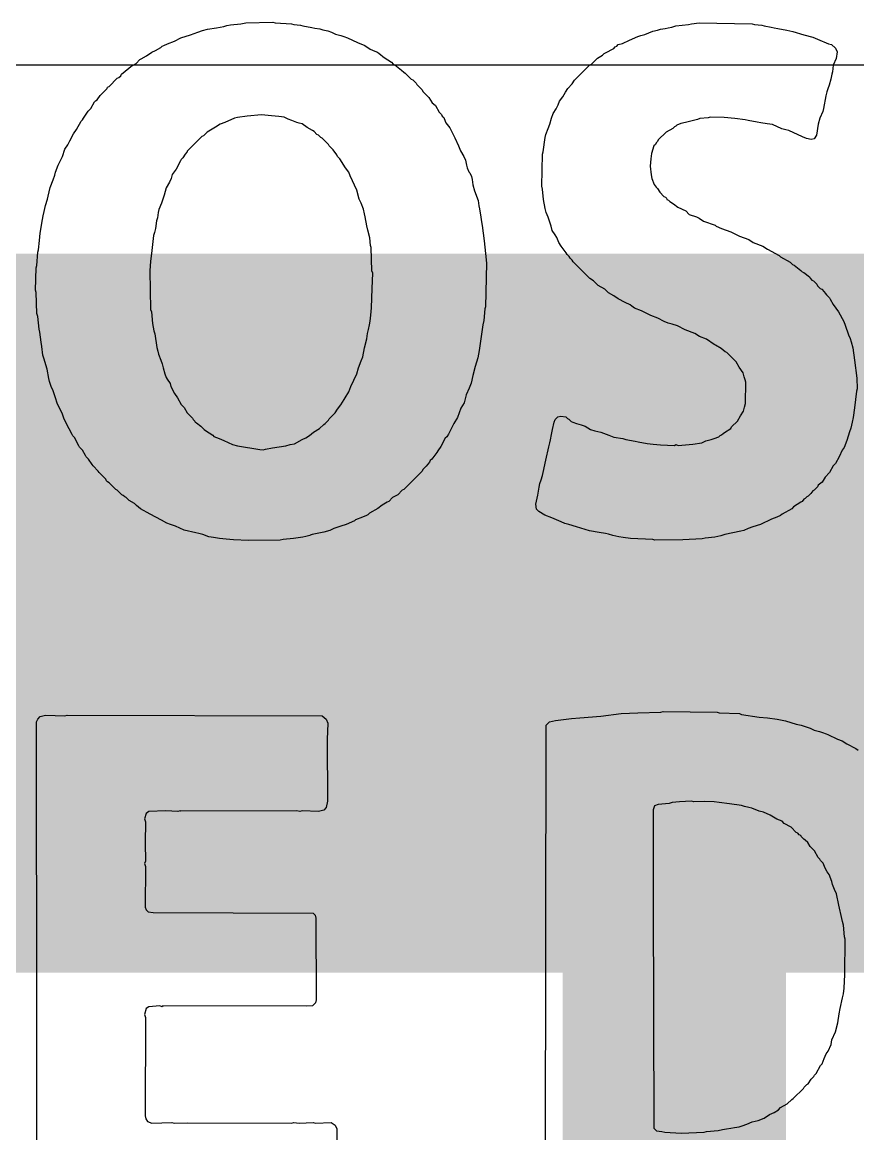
# Model space of a CAD drawing. Header units: millimetres. Extents: x 0 to 172, y 0 to 138.
# Drawn here: x 75.023 to 76.922, y 66.075 to 68.601 of the extents above; entities that cross this region are included whole.
import ezdxf

# ---------------------------------------------------------------- set-up
doc = ezdxf.new("R2010")
doc.units = ezdxf.units.MM
for name, color, linetype in [('BottomLayer', 5, 'Continuous'), ('BottomPaste', 16, 'Continuous'), ('BottomSolder', 6, 'Continuous'), ('TopOverlay', 2, 'Continuous')]:
    doc.layers.add(name, color=color, linetype=linetype)

# ---------------------------------------------------------------- blocks, each defined once
blk = doc.blocks.new('XAL6030_102MEC_B_239')
at = {"layer": 'BottomLayer'}
blk.add_hatch(color=5, dxfattribs=at).paths.add_polyline_path([(1.305, 2.75), (2.735, 2.75), (2.735, -2.75), (1.305, -2.75)])
at = {"layer": 'BottomPaste'}
blk.add_hatch(color=16, dxfattribs=at).paths.add_polyline_path([(1.305, 2.75), (2.735, 2.75), (2.735, -2.75), (1.305, -2.75)])
at = {"layer": 'BottomSolder'}
blk.add_hatch(color=6, dxfattribs=at).paths.add_polyline_path([(1.2034, 2.8516), (2.8366, 2.8516), (2.8366, -2.8516), (1.2034, -2.8516)])

msp = doc.modelspace()

# ---------------------------------------------------------------- linework, layer by layer
at = {"layer": 'BottomLayer'}
msp.add_line((71.9074, 68.5038), (80.518, 68.5038), dxfattribs=at)
at = {"layer": 'BottomLayer', "const_width": 0.508}
for points in [[(75.7936, 67.2578), (76.0438, 67.2578)], [(76.0438, 67.2578), (76.5048, 66.7968)], [(76.5048, 63.9318), (76.5048, 66.7968)]]:
    msp.add_lwpolyline(points, dxfattribs=at)
at = {"layer": 'BottomLayer', "const_width": 0.254}
for points in [[(75.6666, 67.2578, 1), (75.9206, 67.2578, 1)], [(75.9168, 67.2578, 1), (76.1708, 67.2578, 1)], [(75.9168, 67.2578, 1), (76.1708, 67.2578, 1)], [(76.3778, 66.7968, 1), (76.6318, 66.7968, 1)], [(76.3778, 66.7968, 1), (76.6318, 66.7968, 1)]]:
    msp.add_lwpolyline(points, format="xyb", close=True, dxfattribs=at)
at = {"layer": 'TopOverlay'}
for p, q in [((75.5317, 68.5989), (75.5928, 68.6006)), ((75.5928, 68.6006), (75.5979, 68.5989)), ((75.406, 68.5718), (75.4221, 68.5777)), ((75.4221, 68.5777), (75.4332, 68.5819)), ((75.4332, 68.5819), (75.4442, 68.5845)), ((75.4442, 68.5845), (75.4646, 68.5879)), ((75.4646, 68.5879), (75.4816, 68.5913)), ((75.4816, 68.5913), (75.4884, 68.593)), ((75.4884, 68.593), (75.4969, 68.5947)), ((75.4969, 68.5947), (75.5198, 68.5972)), ((75.5198, 68.5972), (75.5317, 68.5989)), ((75.5979, 68.5989), (75.6353, 68.5972)), ((75.6353, 68.5972), (75.6404, 68.5955)), ((75.6404, 68.5955), (75.6557, 68.5938)), ((75.6557, 68.5938), (75.6608, 68.5921)), ((75.6608, 68.5921), (75.6812, 68.5887)), ((75.6812, 68.5887), (75.688, 68.587)), ((75.688, 68.587), (75.6999, 68.5853)), ((75.6999, 68.5853), (75.7066, 68.5836)), ((75.7066, 68.5836), (75.7177, 68.5811)), ((75.7177, 68.5811), (75.7262, 68.5777)), ((75.7262, 68.5777), (75.7355, 68.5734)), ((76.4379, 68.5726), (76.4557, 68.5802)), ((76.4557, 68.5802), (76.4667, 68.5828)), ((76.4667, 68.5828), (76.4735, 68.5845)), ((76.4735, 68.5845), (76.4837, 68.5862)), ((76.4837, 68.5862), (76.4905, 68.5879)), ((76.4905, 68.5879), (76.499, 68.5896)), ((76.499, 68.5896), (76.5084, 68.5921)), ((76.5084, 68.5921), (76.5372, 68.5955)), ((76.5372, 68.5955), (76.544, 68.5972)), ((76.544, 68.5972), (76.561, 68.5989)), ((76.561, 68.5989), (76.6816, 68.5972)), ((76.6816, 68.5972), (76.6867, 68.5955)), ((76.6867, 68.5955), (76.7037, 68.5938)), ((76.7037, 68.5938), (76.7088, 68.5921)), ((76.7088, 68.5921), (76.7249, 68.5896)), ((76.7249, 68.5896), (76.7317, 68.5879)), ((76.7317, 68.5879), (76.7402, 68.5862)), ((76.7402, 68.5862), (76.7606, 68.5828)), ((76.7606, 68.5828), (76.7742, 68.5794)), ((76.7742, 68.5794), (76.7988, 68.5718)), ((75.3449, 68.548), (75.3533, 68.5514)), ((75.3533, 68.5514), (75.3695, 68.5573)), ((75.3695, 68.5573), (75.3839, 68.565)), ((75.3839, 68.565), (75.406, 68.5718)), ((75.7355, 68.5734), (75.7474, 68.5701)), ((75.7474, 68.5701), (75.7542, 68.5684)), ((75.7542, 68.5684), (75.7627, 68.565)), ((75.7627, 68.565), (75.7848, 68.5548)), ((75.7848, 68.5548), (75.8018, 68.548)), ((76.3742, 68.5463), (76.3776, 68.5497)), ((76.3776, 68.5497), (76.3869, 68.5522)), ((76.3869, 68.5522), (76.4031, 68.5599)), ((76.4031, 68.5599), (76.4217, 68.5684)), ((76.4217, 68.5684), (76.4285, 68.5701)), ((76.4285, 68.5701), (76.4379, 68.5726)), ((76.7988, 68.5718), (76.8192, 68.5667)), ((76.8192, 68.5667), (76.8302, 68.5624)), ((76.8302, 68.5624), (76.8549, 68.5514)), ((76.8549, 68.5514), (76.8617, 68.5497)), ((76.8617, 68.5497), (76.871, 68.542)), ((75.2939, 68.5174), (75.3058, 68.5242)), ((75.3058, 68.5242), (75.3177, 68.5327)), ((75.3177, 68.5327), (75.3262, 68.5361)), ((75.3262, 68.5361), (75.3381, 68.5429)), ((75.3381, 68.5429), (75.3415, 68.5463)), ((75.3415, 68.5463), (75.3449, 68.548)), ((75.8018, 68.548), (75.8137, 68.5395)), ((75.8137, 68.5395), (75.8247, 68.5352)), ((75.8247, 68.5352), (75.8306, 68.5327)), ((75.8306, 68.5327), (75.834, 68.5293)), ((75.834, 68.5293), (75.8374, 68.5276)), ((75.8374, 68.5276), (75.8425, 68.5225)), ((76.33, 68.5191), (76.3419, 68.5259)), ((76.3419, 68.5259), (76.3453, 68.5293)), ((76.3453, 68.5293), (76.3487, 68.531)), ((76.3487, 68.531), (76.3674, 68.5412)), ((76.3674, 68.5412), (76.3708, 68.5446)), ((76.3708, 68.5446), (76.3742, 68.5463)), ((76.871, 68.542), (76.8744, 68.5335)), ((76.8744, 68.5335), (76.8727, 68.5182)), ((75.2659, 68.4962), (75.2701, 68.5004)), ((75.2701, 68.5004), (75.282, 68.5072)), ((75.282, 68.5072), (75.2905, 68.5157)), ((75.2905, 68.5157), (75.2939, 68.5174)), ((75.8425, 68.5225), (75.8459, 68.5208)), ((75.8459, 68.5208), (75.8621, 68.5098)), ((75.8621, 68.5098), (75.8663, 68.5055)), ((75.8663, 68.5055), (75.8697, 68.5038)), ((75.8697, 68.5038), (75.885, 68.4919)), ((76.2782, 68.469), (76.313, 68.5038)), ((76.313, 68.5038), (76.3164, 68.5055)), ((76.3164, 68.5055), (76.33, 68.5191)), ((76.8659, 68.503), (76.8642, 68.4877)), ((76.8727, 68.5182), (76.8659, 68.503)), ((75.2209, 68.4545), (75.2395, 68.4732)), ((75.2395, 68.4732), (75.2429, 68.4749)), ((75.2429, 68.4749), (75.2472, 68.4792)), ((75.2472, 68.4792), (75.2489, 68.4826)), ((75.2489, 68.4826), (75.2659, 68.4962)), ((75.885, 68.4919), (75.8901, 68.4868)), ((75.8901, 68.4868), (75.8935, 68.4851)), ((75.8935, 68.4851), (75.9071, 68.4715)), ((76.8625, 68.4826), (76.86, 68.4715)), ((76.8642, 68.4877), (76.8625, 68.4826)), ((75.2005, 68.4342), (75.2166, 68.4503)), ((75.2166, 68.4503), (75.2175, 68.4529)), ((75.2175, 68.4529), (75.2209, 68.4545)), ((75.9071, 68.4715), (75.9105, 68.4698)), ((75.9105, 68.4698), (75.9181, 68.4622)), ((75.9181, 68.4622), (75.9198, 68.4588)), ((75.9198, 68.4588), (75.9317, 68.4469)), ((76.2578, 68.4418), (76.2629, 68.4503)), ((76.2629, 68.4503), (76.2731, 68.4605)), ((76.2731, 68.4605), (76.2782, 68.469)), ((76.8532, 68.4495), (76.8515, 68.4427)), ((76.8566, 68.4579), (76.8532, 68.4495)), ((76.86, 68.4715), (76.8566, 68.4579)), ((75.1903, 68.4223), (75.1937, 68.424)), ((75.1937, 68.424), (75.2005, 68.4342)), ((75.9317, 68.4469), (75.9334, 68.4435)), ((75.9334, 68.4435), (75.947, 68.4299)), ((75.947, 68.4299), (75.9546, 68.4172)), ((76.2442, 68.4214), (76.2519, 68.4308)), ((76.2519, 68.4308), (76.2578, 68.4418)), ((76.8489, 68.4333), (76.8438, 68.4044)), ((76.8515, 68.4427), (76.8489, 68.4333)), ((75.1623, 68.3824), (75.1733, 68.3985)), ((75.1733, 68.3985), (75.1792, 68.4044)), ((75.1792, 68.4044), (75.1877, 68.4197)), ((75.1877, 68.4197), (75.1903, 68.4223)), ((75.9546, 68.4172), (75.958, 68.4155)), ((75.958, 68.4155), (75.9623, 68.4112)), ((75.9623, 68.4112), (75.9708, 68.3959)), ((76.2298, 68.3934), (76.2366, 68.4036)), ((76.2366, 68.4036), (76.2408, 68.4129)), ((76.2408, 68.4129), (76.2442, 68.4214)), ((76.8421, 68.3976), (76.8353, 68.3824)), ((76.8438, 68.4044), (76.8421, 68.3976)), ((75.147, 68.3569), (75.1572, 68.3756)), ((75.1572, 68.3756), (75.1606, 68.379)), ((75.1606, 68.379), (75.1623, 68.3824)), ((75.4841, 68.373), (75.4731, 68.3688)), ((75.5054, 68.3824), (75.4841, 68.373)), ((75.5122, 68.3841), (75.5054, 68.3824)), ((75.5342, 68.3875), (75.5122, 68.3841)), ((75.5674, 68.39), (75.5342, 68.3875)), ((75.5894, 68.3883), (75.5674, 68.39)), ((75.6064, 68.3866), (75.5894, 68.3883)), ((75.6183, 68.3849), (75.6064, 68.3866)), ((75.6277, 68.3807), (75.6183, 68.3849)), ((75.6362, 68.3773), (75.6277, 68.3807)), ((75.6472, 68.373), (75.6362, 68.3773)), ((75.6523, 68.3713), (75.6472, 68.373)), ((75.9708, 68.3959), (75.9759, 68.3909)), ((75.9759, 68.3909), (75.9776, 68.3875)), ((75.9776, 68.3875), (75.981, 68.3841)), ((75.981, 68.3841), (75.9844, 68.3756)), ((75.9844, 68.3756), (75.9861, 68.3722)), ((75.9861, 68.3722), (75.9945, 68.3603)), ((76.2222, 68.3688), (76.2256, 68.3824)), ((76.2256, 68.3824), (76.2298, 68.3934)), ((76.5304, 68.373), (76.5194, 68.3705)), ((76.5576, 68.3798), (76.5304, 68.373)), ((76.5627, 68.3815), (76.5576, 68.3798)), ((76.5814, 68.3832), (76.5627, 68.3815)), ((76.5865, 68.3849), (76.5814, 68.3832)), ((76.6179, 68.3841), (76.5865, 68.3849)), ((76.6425, 68.3815), (76.6179, 68.3841)), ((76.6655, 68.379), (76.6425, 68.3815)), ((76.6723, 68.3773), (76.6655, 68.379)), ((76.6927, 68.3739), (76.6723, 68.3773)), ((76.7011, 68.3722), (76.6927, 68.3739)), ((76.7156, 68.3696), (76.7011, 68.3722)), ((76.8353, 68.3824), (76.8319, 68.3688)), ((75.1402, 68.3467), (75.147, 68.3569)), ((75.4434, 68.3509), (75.4349, 68.3424)), ((75.4629, 68.362), (75.4434, 68.3509)), ((75.4731, 68.3688), (75.4629, 68.362)), ((75.6591, 68.3696), (75.6523, 68.3713)), ((75.671, 68.3611), (75.6591, 68.3696)), ((75.6829, 68.3543), (75.671, 68.3611)), ((75.6863, 68.3526), (75.6829, 68.3543)), ((75.6931, 68.3458), (75.6863, 68.3526)), ((75.9945, 68.3603), (76.0064, 68.3382)), ((76.2128, 68.3458), (76.2179, 68.3594)), ((76.2179, 68.3594), (76.2222, 68.3688)), ((76.4863, 68.3509), (76.4684, 68.3331)), ((76.5016, 68.3594), (76.4863, 68.3509)), ((76.505, 68.3628), (76.5016, 68.3594)), ((76.5084, 68.3645), (76.505, 68.3628)), ((76.5109, 68.3671), (76.5084, 68.3645)), ((76.5194, 68.3705), (76.5109, 68.3671)), ((76.7275, 68.3679), (76.7156, 68.3696)), ((76.7487, 68.3586), (76.7275, 68.3679)), ((76.758, 68.356), (76.7487, 68.3586)), ((76.7648, 68.3543), (76.758, 68.356)), ((76.7963, 68.3399), (76.7648, 68.3543)), ((76.8319, 68.3688), (76.8277, 68.3441)), ((75.1206, 68.3119), (75.1274, 68.3221)), ((75.1274, 68.3221), (75.1317, 68.3314)), ((75.1317, 68.3314), (75.1402, 68.3467)), ((75.4315, 68.3407), (75.3984, 68.3076)), ((75.4349, 68.3424), (75.4315, 68.3407)), ((75.6965, 68.3441), (75.6931, 68.3458)), ((75.7015, 68.339), (75.6965, 68.3441)), ((75.7049, 68.3373), (75.7015, 68.339)), ((75.7194, 68.3229), (75.7049, 68.3373)), ((75.7211, 68.3195), (75.7194, 68.3229)), ((76.0064, 68.3382), (76.0149, 68.3195)), ((76.2069, 68.3059), (76.2111, 68.339)), ((76.2111, 68.339), (76.2128, 68.3458)), ((76.4617, 68.3229), (76.4583, 68.3195)), ((76.4634, 68.3263), (76.4617, 68.3229)), ((76.4667, 68.3297), (76.4634, 68.3263)), ((76.4684, 68.3331), (76.4667, 68.3297)), ((76.8048, 68.3365), (76.7963, 68.3399)), ((76.8158, 68.334), (76.8048, 68.3365)), ((76.8226, 68.3357), (76.8158, 68.334)), ((76.8277, 68.3441), (76.8226, 68.3357)), ((75.1147, 68.2957), (75.1206, 68.3119)), ((75.3933, 68.3008), (75.3882, 68.2923)), ((75.3975, 68.3051), (75.3933, 68.3008)), ((75.3984, 68.3059), (75.3975, 68.3051)), ((75.3984, 68.3076), (75.3984, 68.3059)), ((75.7296, 68.311), (75.7211, 68.3195)), ((75.7381, 68.2991), (75.7296, 68.311)), ((75.7398, 68.2957), (75.7381, 68.2991)), ((76.0149, 68.3195), (76.0192, 68.3085)), ((76.0192, 68.3085), (76.0268, 68.2957)), ((76.2035, 68.2278), (76.2052, 68.3008)), ((76.2052, 68.3008), (76.2069, 68.3059)), ((76.4532, 68.3025), (76.4515, 68.2906)), ((76.4583, 68.3195), (76.4532, 68.3025)), ((75.0994, 68.2601), (75.1054, 68.2762)), ((75.1054, 68.2762), (75.1147, 68.2957)), ((75.3831, 68.2855), (75.3729, 68.2669)), ((75.3848, 68.2889), (75.3831, 68.2855)), ((75.3882, 68.2923), (75.3848, 68.2889)), ((75.7449, 68.2906), (75.7398, 68.2957)), ((75.7576, 68.2694), (75.7449, 68.2906)), ((76.0268, 68.2957), (76.0302, 68.2872)), ((76.0302, 68.2872), (76.0328, 68.2762)), ((76.0328, 68.2762), (76.0345, 68.2694)), ((76.4515, 68.2906), (76.4498, 68.2737)), ((76.4498, 68.2737), (76.4523, 68.2541)), ((75.0935, 68.2422), (75.0977, 68.2533)), ((75.0977, 68.2533), (75.0994, 68.2601)), ((75.3644, 68.255), (75.3618, 68.2456)), ((75.3729, 68.2669), (75.3644, 68.255)), ((75.7652, 68.2601), (75.7576, 68.2694)), ((75.7686, 68.2516), (75.7652, 68.2601)), ((75.7839, 68.2193), (75.7686, 68.2516)), ((76.0345, 68.2694), (76.0379, 68.2609)), ((76.0379, 68.2609), (76.0404, 68.2584)), ((76.0404, 68.2584), (76.0438, 68.2499)), ((76.0438, 68.2499), (76.0455, 68.2431)), ((76.4523, 68.2541), (76.454, 68.2456)), ((75.0824, 68.2057), (75.0867, 68.2252)), ((75.0867, 68.2252), (75.0935, 68.2422)), ((75.3508, 68.2244), (75.3457, 68.2074)), ((75.3584, 68.2371), (75.3508, 68.2244)), ((75.3618, 68.2456), (75.3584, 68.2371)), ((76.0455, 68.2431), (76.0472, 68.2312)), ((76.0472, 68.2312), (76.0506, 68.2176)), ((76.2052, 68.221), (76.2035, 68.2278)), ((76.2077, 68.1981), (76.2052, 68.221)), ((76.454, 68.2456), (76.4591, 68.232)), ((76.4591, 68.232), (76.4634, 68.2261)), ((76.4634, 68.2261), (76.4667, 68.2227)), ((76.4667, 68.2227), (76.4718, 68.2142)), ((75.0765, 68.1845), (75.0807, 68.1989)), ((75.0807, 68.1989), (75.0824, 68.2057)), ((75.344, 68.2006), (75.3398, 68.1896)), ((75.3457, 68.2074), (75.344, 68.2006)), ((75.789, 68.1989), (75.7839, 68.2193)), ((75.7933, 68.1896), (75.789, 68.1989)), ((76.0506, 68.2176), (76.0591, 68.1955)), ((76.0591, 68.1955), (76.0608, 68.1836)), ((76.2111, 68.1777), (76.2077, 68.1981)), ((76.4718, 68.2142), (76.4812, 68.2049)), ((76.4812, 68.2049), (76.4846, 68.2032)), ((76.4846, 68.2032), (76.4871, 68.2006)), ((76.4871, 68.2006), (76.488, 68.1981)), ((76.488, 68.1981), (76.4914, 68.1964)), ((76.4914, 68.1964), (76.4948, 68.193)), ((75.0714, 68.1607), (75.0731, 68.1709)), ((75.0731, 68.1709), (75.0765, 68.1845)), ((75.3338, 68.1751), (75.3321, 68.1683)), ((75.3398, 68.1896), (75.3338, 68.1751)), ((75.7984, 68.176), (75.7933, 68.1896)), ((75.8009, 68.1649), (75.7984, 68.176)), ((76.0608, 68.1836), (76.0625, 68.1768)), ((76.0625, 68.1768), (76.065, 68.1573)), ((76.2137, 68.1683), (76.2111, 68.1777)), ((76.4948, 68.193), (76.5033, 68.1879)), ((76.5033, 68.1879), (76.5126, 68.1802)), ((76.5126, 68.1802), (76.5313, 68.1717)), ((76.5313, 68.1717), (76.5389, 68.1641)), ((75.0646, 68.1216), (75.0697, 68.1522)), ((75.0697, 68.1522), (75.0714, 68.1607)), ((75.3287, 68.1497), (75.3262, 68.1318)), ((75.3304, 68.1565), (75.3287, 68.1497)), ((75.3321, 68.1683), (75.3304, 68.1565)), ((75.8026, 68.1582), (75.8009, 68.1649)), ((75.806, 68.1378), (75.8026, 68.1582)), ((76.065, 68.1573), (76.0667, 68.1471)), ((76.0667, 68.1471), (76.0684, 68.1386)), ((76.2179, 68.1573), (76.2137, 68.1683)), ((76.223, 68.1437), (76.2179, 68.1573)), ((76.5389, 68.1641), (76.5551, 68.1582)), ((76.5551, 68.1582), (76.561, 68.1556)), ((76.561, 68.1556), (76.5712, 68.1488)), ((76.5712, 68.1488), (76.5975, 68.1395)), ((75.0629, 68.1046), (75.0646, 68.1216)), ((75.3236, 68.1225), (75.3219, 68.1157)), ((75.3262, 68.1318), (75.3236, 68.1225)), ((75.8086, 68.1284), (75.806, 68.1378)), ((75.8128, 68.1106), (75.8086, 68.1284)), ((76.0684, 68.1386), (76.0727, 68.1038)), ((76.2247, 68.1369), (76.223, 68.1437)), ((76.2273, 68.1276), (76.2247, 68.1369)), ((76.234, 68.1174), (76.2273, 68.1276)), ((76.5975, 68.1395), (76.6001, 68.1369)), ((76.6001, 68.1369), (76.612, 68.1318)), ((76.612, 68.1318), (76.6332, 68.1242)), ((76.6332, 68.1242), (76.6527, 68.1148)), ((75.0603, 68.0834), (75.0629, 68.1046)), ((75.3219, 68.1157), (75.3168, 68.0749)), ((75.8145, 68.0936), (75.8128, 68.1106)), ((76.0727, 68.1038), (76.0761, 68.0749)), ((76.2383, 68.1114), (76.234, 68.1174)), ((76.2425, 68.1004), (76.2383, 68.1114)), ((76.2476, 68.0919), (76.2425, 68.1004)), ((76.6527, 68.1148), (76.674, 68.1072)), ((76.674, 68.1072), (76.6842, 68.1004)), ((76.6842, 68.1004), (76.7062, 68.0919)), ((75.0569, 68.0477), (75.0586, 68.0783)), ((75.0586, 68.0783), (75.0603, 68.0834)), ((75.3168, 68.0749), (75.3151, 68.0579)), ((75.8162, 68.0885), (75.8145, 68.0936)), ((75.8179, 68.0359), (75.8162, 68.0885)), ((76.0761, 68.0749), (76.0778, 68.0528)), ((76.2595, 68.0766), (76.2476, 68.0919)), ((76.2612, 68.0732), (76.2595, 68.0766)), ((76.2663, 68.0681), (76.2612, 68.0732)), ((76.7062, 68.0919), (76.7164, 68.0851)), ((76.7164, 68.0851), (76.7428, 68.0707)), ((76.7428, 68.0707), (76.7462, 68.0673)), ((75.0552, 68.0427), (75.0569, 68.0477)), ((75.3151, 68.0579), (75.3134, 68.0359)), ((76.0778, 68.0528), (76.0761, 67.9543)), ((76.268, 68.0647), (76.2663, 68.0681)), ((76.2731, 68.0596), (76.268, 68.0647)), ((76.2748, 68.0562), (76.2731, 68.0596)), ((76.313, 68.018), (76.2748, 68.0562)), ((76.7462, 68.0673), (76.7682, 68.0554)), ((76.7682, 68.0554), (76.7733, 68.0503)), ((76.7733, 68.0503), (76.7767, 68.0486)), ((76.7767, 68.0486), (76.792, 68.0367)), ((75.0535, 67.9917), (75.0552, 68.0427)), ((75.3134, 68.0359), (75.3151, 67.9475)), ((75.8196, 68.0308), (75.8179, 68.0359)), ((75.8187, 67.9959), (75.8196, 68.0308)), ((76.792, 68.0367), (76.7954, 68.0333)), ((76.7954, 68.0333), (76.7988, 68.0316)), ((76.7988, 68.0316), (76.8116, 68.0223)), ((76.8116, 68.0223), (76.8133, 68.0189)), ((76.8133, 68.0189), (76.8175, 68.0146)), ((75.817, 67.9518), (75.8187, 67.9959)), ((76.3215, 68.0129), (76.313, 68.018)), ((76.3317, 68.0027), (76.3215, 68.0129)), ((76.347, 67.9942), (76.3317, 68.0027)), ((76.3555, 67.9857), (76.347, 67.9942)), ((76.8175, 68.0146), (76.8209, 68.0129)), ((76.8209, 68.0129), (76.8285, 68.0053)), ((76.8285, 68.0053), (76.8302, 68.0019)), ((76.8302, 68.0019), (76.8362, 67.9959)), ((76.8362, 67.9959), (76.8396, 67.9942)), ((76.8396, 67.9942), (76.8455, 67.9883)), ((75.0552, 67.9866), (75.0535, 67.9917)), ((75.0569, 67.939), (75.0552, 67.9866)), ((76.3674, 67.979), (76.3555, 67.9857)), ((76.3776, 67.9722), (76.3674, 67.979)), ((76.3929, 67.9637), (76.3776, 67.9722)), ((76.8455, 67.9883), (76.8472, 67.9849)), ((76.8472, 67.9849), (76.8506, 67.9815)), ((76.8506, 67.9815), (76.8515, 67.9807)), ((76.8515, 67.9807), (76.8574, 67.9747)), ((76.8574, 67.9747), (76.8591, 67.9713)), ((76.8591, 67.9713), (76.8659, 67.9594)), ((75.3151, 67.9475), (75.3168, 67.9424)), ((75.8154, 67.9348), (75.817, 67.9518)), ((76.0744, 67.9492), (76.0718, 67.9229)), ((76.0761, 67.9543), (76.0744, 67.9492)), ((76.4048, 67.9586), (76.3929, 67.9637)), ((76.4081, 67.9552), (76.4048, 67.9586)), ((76.4115, 67.9535), (76.4081, 67.9552)), ((76.4141, 67.9509), (76.4115, 67.9535)), ((76.4302, 67.945), (76.4141, 67.9509)), ((76.4515, 67.9339), (76.4302, 67.945)), ((76.8659, 67.9594), (76.8778, 67.9424)), ((75.0586, 67.9322), (75.0569, 67.939)), ((75.062, 67.9034), (75.0586, 67.9322)), ((75.3168, 67.9424), (75.3194, 67.9161)), ((75.812, 67.9127), (75.8137, 67.9212)), ((75.8137, 67.9212), (75.8154, 67.9348)), ((76.0718, 67.9229), (76.0701, 67.9127)), ((76.4676, 67.928), (76.4515, 67.9339)), ((76.482, 67.9204), (76.4676, 67.928)), ((76.4905, 67.917), (76.482, 67.9204)), ((76.8778, 67.9424), (76.8897, 67.9204)), ((76.8897, 67.9204), (76.8931, 67.9119)), ((75.0637, 67.8966), (75.062, 67.9034)), ((75.0663, 67.8736), (75.0637, 67.8966)), ((75.3194, 67.9161), (75.3228, 67.8991)), ((75.3228, 67.8991), (75.3245, 67.8923)), ((75.3245, 67.8923), (75.3296, 67.8618)), ((75.806, 67.8813), (75.8077, 67.8932)), ((75.8077, 67.8932), (75.8103, 67.9025)), ((75.8103, 67.9025), (75.812, 67.9127)), ((76.0701, 67.9127), (76.0616, 67.855)), ((76.4999, 67.9144), (76.4905, 67.917)), ((76.5118, 67.911), (76.4999, 67.9144)), ((76.5296, 67.9017), (76.5118, 67.911)), ((76.5517, 67.8932), (76.5296, 67.9017)), ((76.5619, 67.8864), (76.5517, 67.8932)), ((76.8931, 67.9119), (76.9007, 67.8906)), ((75.068, 67.8635), (75.0663, 67.8736)), ((75.8009, 67.8609), (75.806, 67.8813)), ((76.578, 67.8804), (76.5619, 67.8864)), ((76.595, 67.8685), (76.578, 67.8804)), ((76.5984, 67.8669), (76.595, 67.8685)), ((76.9007, 67.8906), (76.9041, 67.8821)), ((76.9041, 67.8821), (76.9067, 67.8745)), ((76.9067, 67.8745), (76.9101, 67.8609)), ((75.0705, 67.8439), (75.068, 67.8635)), ((75.0722, 67.8371), (75.0705, 67.8439)), ((75.3296, 67.8618), (75.3313, 67.8533)), ((75.3313, 67.8533), (75.333, 67.8465)), ((75.333, 67.8465), (75.3381, 67.8329)), ((75.7975, 67.8405), (75.8009, 67.8609)), ((76.0616, 67.855), (76.0582, 67.838)), ((76.6111, 67.8592), (76.5984, 67.8669)), ((76.6205, 67.8516), (76.6111, 67.8592)), ((76.6239, 67.8499), (76.6205, 67.8516)), ((76.6451, 67.8286), (76.6239, 67.8499)), ((76.9101, 67.8609), (76.9143, 67.8329)), ((75.0799, 67.8125), (75.0722, 67.8371)), ((75.3381, 67.8329), (75.3415, 67.8244)), ((75.3415, 67.8244), (75.344, 67.815)), ((75.7873, 67.815), (75.7933, 67.8312)), ((75.7933, 67.8312), (75.7975, 67.8405)), ((76.0523, 67.8184), (76.0472, 67.7981)), ((76.0582, 67.838), (76.0523, 67.8184)), ((76.6519, 67.8167), (76.6451, 67.8286)), ((76.6612, 67.804), (76.6519, 67.8167)), ((76.9143, 67.8329), (76.9194, 67.7921)), ((75.0841, 67.7913), (75.0799, 67.8125)), ((75.0858, 67.7845), (75.0841, 67.7913)), ((75.344, 67.815), (75.3474, 67.8015)), ((75.3474, 67.8015), (75.3508, 67.793)), ((75.3508, 67.793), (75.3525, 67.7896)), ((75.7703, 67.7726), (75.7839, 67.8015)), ((75.7839, 67.8015), (75.7873, 67.815)), ((76.0472, 67.7981), (76.043, 67.7802)), ((76.6638, 67.7947), (76.6612, 67.804)), ((76.6655, 67.7879), (76.6638, 67.7947)), ((76.9194, 67.7921), (76.9203, 67.7675)), ((75.0892, 67.7726), (75.0858, 67.7845)), ((75.0935, 67.7632), (75.0892, 67.7726)), ((75.3525, 67.7896), (75.3593, 67.7794)), ((75.3593, 67.7794), (75.361, 67.7726)), ((75.361, 67.7726), (75.3695, 67.7573)), ((75.7652, 67.7607), (75.7703, 67.7726)), ((76.0387, 67.7692), (76.0319, 67.7539)), ((76.043, 67.7802), (76.0387, 67.7692)), ((76.6672, 67.7828), (76.6655, 67.7879)), ((76.6663, 67.7344), (76.6672, 67.7828)), ((76.9203, 67.7675), (76.9186, 67.7624)), ((75.0994, 67.7471), (75.0935, 67.7632)), ((75.1028, 67.7352), (75.0994, 67.7471)), ((75.3695, 67.7573), (75.3763, 67.7471)), ((75.3763, 67.7471), (75.3848, 67.7318)), ((75.7474, 67.731), (75.7551, 67.7437)), ((75.7551, 67.7437), (75.7568, 67.7471)), ((75.7568, 67.7471), (75.7652, 67.7607)), ((76.0319, 67.7539), (76.0277, 67.7361)), ((76.9186, 67.7624), (76.9143, 67.7242)), ((75.1147, 67.7097), (75.1028, 67.7352)), ((75.3848, 67.7318), (75.3916, 67.725)), ((75.3916, 67.725), (75.3984, 67.7131)), ((75.7347, 67.7131), (75.7398, 67.7216)), ((75.7398, 67.7216), (75.7474, 67.731)), ((76.02, 67.7233), (76.0124, 67.7021)), ((76.0277, 67.7361), (76.02, 67.7233)), ((76.6553, 67.7063), (76.6621, 67.7165)), ((76.6621, 67.7165), (76.6646, 67.7259)), ((76.6646, 67.7259), (76.6663, 67.7344)), ((76.9143, 67.7242), (76.9109, 67.7021)), ((75.1181, 67.7012), (75.1147, 67.7097)), ((75.1232, 67.6894), (75.1181, 67.7012)), ((75.3984, 67.7131), (75.4102, 67.7012)), ((75.4102, 67.7012), (75.4119, 67.6978)), ((75.4119, 67.6978), (75.4153, 67.6944)), ((75.4153, 67.6944), (75.4162, 67.6919)), ((75.4162, 67.6919), (75.4196, 67.6902)), ((75.4196, 67.6902), (75.4289, 67.6826)), ((75.7117, 67.6885), (75.7194, 67.6961)), ((75.7194, 67.6961), (75.7211, 67.6995)), ((75.7211, 67.6995), (75.7347, 67.7131)), ((76.0124, 67.7021), (76.0039, 67.6885)), ((76.2281, 67.6749), (76.2315, 67.6919)), ((76.2315, 67.6919), (76.234, 67.6978)), ((76.234, 67.6978), (76.24, 67.7038)), ((76.24, 67.7038), (76.2468, 67.7055)), ((76.2468, 67.7055), (76.2587, 67.7038)), ((76.2587, 67.7038), (76.2621, 67.7004)), ((76.2621, 67.7004), (76.2655, 67.6987)), ((76.2655, 67.6987), (76.2706, 67.6936)), ((76.2706, 67.6936), (76.274, 67.6919)), ((76.274, 67.6919), (76.2825, 67.6885)), ((76.6349, 67.6809), (76.6485, 67.6944)), ((76.6485, 67.6944), (76.6553, 67.7063)), ((76.9092, 67.6919), (76.9058, 67.6783)), ((76.9109, 67.7021), (76.9092, 67.6919)), ((75.1368, 67.6639), (75.1232, 67.6894)), ((75.4289, 67.6826), (75.4366, 67.6749)), ((75.4366, 67.6749), (75.44, 67.6732)), ((75.44, 67.6732), (75.4561, 67.6622)), ((75.6761, 67.6613), (75.6854, 67.669)), ((75.6854, 67.669), (75.699, 67.6775)), ((75.699, 67.6775), (75.7083, 67.6868)), ((75.7083, 67.6868), (75.7117, 67.6885)), ((76.0039, 67.6885), (75.992, 67.6647)), ((76.2256, 67.6639), (76.2281, 67.6749)), ((76.2825, 67.6885), (76.2935, 67.686)), ((76.2935, 67.686), (76.302, 67.6826)), ((76.302, 67.6826), (76.3147, 67.6749)), ((76.3147, 67.6749), (76.3241, 67.6724)), ((76.3241, 67.6724), (76.3377, 67.669)), ((76.3377, 67.669), (76.3563, 67.6622)), ((76.612, 67.663), (76.6154, 67.6664)), ((76.6154, 67.6664), (76.6188, 67.6681)), ((76.6188, 67.6681), (76.6332, 67.6775)), ((76.6332, 67.6775), (76.6349, 67.6809)), ((76.9024, 67.6698), (76.8965, 67.6503)), ((76.9058, 67.6783), (76.9024, 67.6698)), ((75.1385, 67.6605), (75.1368, 67.6639)), ((75.1419, 67.6571), (75.1385, 67.6605)), ((75.1521, 67.6384), (75.1419, 67.6571)), ((75.4561, 67.6622), (75.4587, 67.6596)), ((75.4587, 67.6596), (75.4705, 67.6545)), ((75.4705, 67.6545), (75.4816, 67.6503)), ((75.4816, 67.6503), (75.5011, 67.6409)), ((75.5011, 67.6409), (75.5122, 67.6384)), ((75.6226, 67.6384), (75.6319, 67.6409)), ((75.6319, 67.6409), (75.6421, 67.6426)), ((75.6421, 67.6426), (75.6591, 67.6528)), ((75.6591, 67.6528), (75.6676, 67.6562)), ((75.6676, 67.6562), (75.6761, 67.6613)), ((75.9844, 67.6554), (75.9742, 67.6367)), ((75.9878, 67.6588), (75.9844, 67.6554)), ((75.992, 67.6647), (75.9878, 67.6588)), ((76.2196, 67.6358), (76.2222, 67.6452)), ((76.2222, 67.6452), (76.2239, 67.652)), ((76.2239, 67.652), (76.2256, 67.6639)), ((76.3563, 67.6622), (76.3674, 67.6579)), ((76.3674, 67.6579), (76.3878, 67.6545)), ((76.3878, 67.6545), (76.3946, 67.6528)), ((76.3946, 67.6528), (76.4158, 67.6486)), ((76.4158, 67.6486), (76.4226, 67.6469)), ((76.4226, 67.6469), (76.443, 67.6435)), ((76.443, 67.6435), (76.4566, 67.6418)), ((76.4566, 67.6418), (76.4735, 67.6401)), ((76.4735, 67.6401), (76.505, 67.6392)), ((76.505, 67.6392), (76.5084, 67.6409)), ((76.5084, 67.6409), (76.5135, 67.6392)), ((76.5135, 67.6392), (76.5466, 67.6418)), ((76.5466, 67.6418), (76.567, 67.6452)), ((76.567, 67.6452), (76.5763, 67.6494)), ((76.5763, 67.6494), (76.5882, 67.6528)), ((76.5882, 67.6528), (76.595, 67.6545)), ((76.595, 67.6545), (76.606, 67.6588)), ((76.606, 67.6588), (76.6086, 67.6613)), ((76.6086, 67.6613), (76.612, 67.663)), ((76.8965, 67.6503), (76.8905, 67.6341)), ((75.1538, 67.635), (75.1521, 67.6384)), ((75.1606, 67.6282), (75.1538, 67.635)), ((75.1674, 67.6163), (75.1606, 67.6282)), ((75.1691, 67.6129), (75.1674, 67.6163)), ((75.5122, 67.6384), (75.5631, 67.6299)), ((75.5631, 67.6299), (75.5708, 67.6291)), ((75.5708, 67.6291), (75.5759, 67.6308)), ((75.5759, 67.6308), (75.592, 67.6333)), ((75.592, 67.6333), (75.6226, 67.6384)), ((75.9657, 67.6231), (75.9538, 67.6078)), ((75.9674, 67.6265), (75.9657, 67.6231)), ((75.9742, 67.6367), (75.9674, 67.6265)), ((76.2145, 67.6121), (76.2179, 67.6291)), ((76.2179, 67.6291), (76.2196, 67.6358)), ((76.8863, 67.6282), (76.8795, 67.6129)), ((76.888, 67.6316), (76.8863, 67.6282)), ((76.8905, 67.6341), (76.888, 67.6316)), ((75.1741, 67.6078), (75.1691, 67.6129)), ((75.1826, 67.5959), (75.1741, 67.6078)), ((75.1843, 67.5925), (75.1826, 67.5959)), ((75.1962, 67.5806), (75.1843, 67.5925)), ((75.941, 67.5917), (75.9334, 67.584)), ((75.9487, 67.601), (75.941, 67.5917)), ((75.9504, 67.6044), (75.9487, 67.601)), ((75.9538, 67.6078), (75.9504, 67.6044)), ((76.2069, 67.5772), (76.2128, 67.6053)), ((76.2128, 67.6053), (76.2145, 67.6121)), ((76.8659, 67.5925), (76.8574, 67.5772)), ((76.871, 67.5976), (76.8659, 67.5925)), ((76.8795, 67.6129), (76.871, 67.5976)), ((75.1979, 67.5772), (75.1962, 67.5806)), ((75.2132, 67.562), (75.1979, 67.5772)), ((75.9317, 67.5806), (75.8901, 67.539)), ((75.9334, 67.584), (75.9317, 67.5806)), ((76.2026, 67.5611), (76.2052, 67.5705)), ((76.2052, 67.5705), (76.2069, 67.5772)), ((76.8472, 67.5671), (76.8404, 67.5552)), ((76.8574, 67.5772), (76.8472, 67.5671)), ((75.2149, 67.5586), (75.2132, 67.562)), ((75.2175, 67.556), (75.2149, 67.5586)), ((75.2209, 67.5543), (75.2175, 67.556)), ((75.2361, 67.539), (75.2209, 67.5543)), ((75.2395, 67.5373), (75.2361, 67.539)), ((75.8901, 67.539), (75.8867, 67.5373)), ((76.195, 67.5263), (76.1975, 67.5441)), ((76.1975, 67.5441), (76.1992, 67.5526)), ((76.1992, 67.5526), (76.2026, 67.5611)), ((76.8302, 67.545), (76.8226, 67.5373)), ((76.8319, 67.5484), (76.8302, 67.545)), ((76.8345, 67.5509), (76.8319, 67.5484)), ((76.8404, 67.5552), (76.8345, 67.5509)), ((75.2497, 67.5271), (75.2395, 67.5373)), ((75.2531, 67.5254), (75.2497, 67.5271)), ((75.2565, 67.522), (75.2531, 67.5254)), ((75.2599, 67.5203), (75.2565, 67.522)), ((75.2667, 67.5136), (75.2599, 67.5203)), ((75.2786, 67.5068), (75.2667, 67.5136)), ((75.8646, 67.5203), (75.8561, 67.5119)), ((75.8765, 67.5271), (75.8646, 67.5203)), ((75.8867, 67.5373), (75.8765, 67.5271)), ((76.1899, 67.5059), (76.195, 67.5263)), ((76.7988, 67.5169), (76.7954, 67.5119)), ((76.8022, 67.5186), (76.7988, 67.5169)), ((76.8056, 67.522), (76.8022, 67.5186)), ((76.809, 67.5237), (76.8056, 67.522)), ((76.815, 67.5297), (76.809, 67.5237)), ((76.8192, 67.5356), (76.815, 67.5297)), ((76.8226, 67.5373), (76.8192, 67.5356)), ((75.2829, 67.5025), (75.2786, 67.5068)), ((75.2922, 67.4949), (75.2829, 67.5025)), ((75.3143, 67.483), (75.2922, 67.4949)), ((75.8315, 67.4957), (75.812, 67.4847)), ((75.8408, 67.5034), (75.8315, 67.4957)), ((75.8527, 67.5102), (75.8408, 67.5034)), ((75.8561, 67.5119), (75.8527, 67.5102)), ((76.1916, 67.494), (76.1899, 67.5059)), ((76.1967, 67.4889), (76.1916, 67.494)), ((76.2103, 67.4804), (76.1967, 67.4889)), ((76.7716, 67.4949), (76.7496, 67.483)), ((76.7759, 67.4991), (76.7716, 67.4949)), ((76.792, 67.5102), (76.7759, 67.4991)), ((76.7954, 67.5119), (76.792, 67.5102)), ((75.3398, 67.4694), (75.3143, 67.483)), ((75.3516, 67.4626), (75.3398, 67.4694)), ((75.778, 67.4677), (75.7593, 67.4592)), ((75.7805, 67.4702), (75.778, 67.4677)), ((75.7967, 67.4762), (75.7805, 67.4702)), ((75.8052, 67.4796), (75.7967, 67.4762)), ((75.8086, 67.4813), (75.8052, 67.4796)), ((75.812, 67.4847), (75.8086, 67.4813)), ((76.2264, 67.4745), (76.2103, 67.4804)), ((76.2476, 67.4651), (76.2264, 67.4745)), ((76.2561, 67.4617), (76.2476, 67.4651)), ((76.7258, 67.4711), (76.7003, 67.4592)), ((76.7377, 67.4762), (76.7258, 67.4711)), ((76.7462, 67.4796), (76.7377, 67.4762)), ((76.7496, 67.483), (76.7462, 67.4796)), ((75.3601, 67.4592), (75.3516, 67.4626)), ((75.372, 67.4558), (75.3601, 67.4592)), ((75.3916, 67.4465), (75.372, 67.4558)), ((75.4179, 67.4405), (75.3916, 67.4465)), ((75.4247, 67.4388), (75.4179, 67.4405)), ((75.434, 67.4363), (75.4247, 67.4388)), ((75.7083, 67.4422), (75.682, 67.4363)), ((75.7219, 67.4456), (75.7083, 67.4422)), ((75.7313, 67.4499), (75.7219, 67.4456)), ((75.7474, 67.4558), (75.7313, 67.4499)), ((75.7593, 67.4592), (75.7474, 67.4558)), ((76.2655, 67.4592), (76.2561, 67.4617)), ((76.2825, 67.4541), (76.2655, 67.4592)), ((76.3122, 67.4448), (76.2825, 67.4541)), ((76.3343, 67.4414), (76.3122, 67.4448)), ((76.3487, 67.4388), (76.3343, 67.4414)), ((76.3555, 67.4371), (76.3487, 67.4388)), ((76.6561, 67.4439), (76.6196, 67.4363)), ((76.6629, 67.4456), (76.6561, 67.4439)), ((76.6723, 67.4499), (76.6629, 67.4456)), ((76.6833, 67.4541), (76.6723, 67.4499)), ((76.7003, 67.4592), (76.6833, 67.4541)), ((75.4476, 67.4312), (75.434, 67.4363)), ((75.4578, 67.4295), (75.4476, 67.4312)), ((75.4714, 67.4278), (75.4578, 67.4295)), ((75.4867, 67.4261), (75.4714, 67.4278)), ((75.5037, 67.4244), (75.4867, 67.4261)), ((75.5376, 67.4227), (75.5037, 67.4244)), ((75.6098, 67.4235), (75.5376, 67.4227)), ((75.6166, 67.4252), (75.6098, 67.4235)), ((75.6396, 67.4278), (75.6166, 67.4252)), ((75.6608, 67.4303), (75.6396, 67.4278)), ((75.6676, 67.432), (75.6608, 67.4303)), ((75.6769, 67.4346), (75.6676, 67.432)), ((75.6778, 67.4354), (75.6769, 67.4346)), ((75.682, 67.4363), (75.6778, 67.4354)), ((76.3648, 67.4346), (76.3555, 67.4371)), ((76.3784, 67.4312), (76.3648, 67.4346)), ((76.3886, 67.4295), (76.3784, 67.4312)), ((76.4056, 67.4278), (76.3886, 67.4295)), ((76.4557, 67.4252), (76.4056, 67.4278)), ((76.4608, 67.4235), (76.4557, 67.4252)), ((76.5245, 67.4244), (76.4608, 67.4235)), ((76.5678, 67.4269), (76.5245, 67.4244)), ((76.5746, 67.4286), (76.5678, 67.4269)), ((76.5967, 67.4303), (76.5746, 67.4286)), ((76.6103, 67.4337), (76.5967, 67.4303)), ((76.6196, 67.4363), (76.6103, 67.4337)), ((76.4744, 67.0329), (76.4795, 67.0346)), ((76.4795, 67.0346), (76.6018, 67.0329)), ((75.0561, 67.0108), (75.0586, 67.0167)), ((75.0569, 66.3152), (75.0561, 67.0108)), ((75.0586, 67.0167), (75.0646, 67.0227)), ((75.0646, 67.0227), (75.0765, 67.0261)), ((75.0765, 67.0261), (75.1206, 67.0244)), ((75.1206, 67.0244), (75.1257, 67.0261)), ((75.1257, 67.0261), (75.7049, 67.0244)), ((75.7049, 67.0244), (75.7143, 67.0167)), ((75.7143, 67.0167), (75.7177, 67.0082)), ((75.7177, 67.0082), (75.716, 66.9709)), ((76.2137, 67.0031), (76.2213, 67.0108)), ((76.2213, 67.0108), (76.2349, 67.0142)), ((76.2349, 67.0142), (76.2714, 67.0184)), ((76.2714, 67.0184), (76.2901, 67.0201)), ((76.2901, 67.0201), (76.3377, 67.0235)), ((76.3377, 67.0235), (76.3844, 67.0295)), ((76.3844, 67.0295), (76.4217, 67.0312)), ((76.4217, 67.0312), (76.4744, 67.0329)), ((76.6018, 67.0329), (76.6069, 67.0312)), ((76.6069, 67.0312), (76.6527, 67.0295)), ((76.6527, 67.0295), (76.6578, 67.0278)), ((76.6578, 67.0278), (76.6723, 67.0252)), ((76.6723, 67.0252), (76.6825, 67.0235)), ((76.6825, 67.0235), (76.6978, 67.0218)), ((76.6978, 67.0218), (76.7164, 67.0201)), ((76.7164, 67.0201), (76.7385, 67.0167)), ((76.7385, 67.0167), (76.7572, 67.0133)), ((76.7572, 67.0133), (76.7818, 67.0057)), ((76.212, 65.9161), (76.2137, 67.0031)), ((76.7818, 67.0057), (76.7929, 67.0031)), ((76.7929, 67.0031), (76.7997, 67.0014)), ((76.7997, 67.0014), (76.8133, 66.9963)), ((76.8133, 66.9963), (76.8226, 66.9921)), ((76.8226, 66.9921), (76.8345, 66.9887)), ((76.8345, 66.9887), (76.8413, 66.987)), ((76.8413, 66.987), (76.8498, 66.9836)), ((76.8498, 66.9836), (76.8532, 66.9819)), ((75.716, 66.9709), (75.7168, 66.8307)), ((76.8532, 66.9819), (76.8752, 66.9717)), ((76.8752, 66.9717), (76.8863, 66.9675)), ((76.8863, 66.9675), (76.8965, 66.9607)), ((76.8965, 66.9607), (76.9169, 66.9505)), ((76.9169, 66.9505), (76.9228, 66.9462)), ((75.3109, 66.807), (75.3049, 66.8027)), ((75.3499, 66.8086), (75.3109, 66.807)), ((75.3771, 66.807), (75.3499, 66.8086)), ((75.3822, 66.8086), (75.3771, 66.807)), ((75.3831, 66.8078), (75.3822, 66.8086)), ((75.6472, 66.8086), (75.3831, 66.8078)), ((75.654, 66.807), (75.6472, 66.8086)), ((75.6591, 66.8086), (75.654, 66.807)), ((75.6965, 66.807), (75.6591, 66.8086)), ((75.7083, 66.8103), (75.6965, 66.807)), ((75.7143, 66.8163), (75.7083, 66.8103)), ((75.7168, 66.8307), (75.7143, 66.8163)), ((76.46, 66.8197), (76.4566, 66.8112)), ((76.4566, 66.8112), (76.4566, 66.6091)), ((76.4684, 66.8231), (76.46, 66.8197)), ((76.4931, 66.8256), (76.4684, 66.8231)), ((76.4999, 66.8273), (76.4931, 66.8256)), ((76.5169, 66.829), (76.4999, 66.8273)), ((76.544, 66.8307), (76.5169, 66.829)), ((76.5491, 66.829), (76.544, 66.8307)), ((76.5738, 66.8299), (76.5491, 66.829)), ((76.595, 66.829), (76.5738, 66.8299)), ((76.6069, 66.8273), (76.595, 66.829)), ((76.6298, 66.8248), (76.6069, 66.8273)), ((76.6578, 66.8205), (76.6298, 66.8248)), ((76.6646, 66.8188), (76.6578, 66.8205)), ((76.674, 66.8163), (76.6646, 66.8188)), ((76.6808, 66.8146), (76.674, 66.8163)), ((76.6978, 66.8078), (76.6808, 66.8146)), ((76.7071, 66.8053), (76.6978, 66.8078)), ((75.3049, 66.8027), (75.3015, 66.7908)), ((75.3015, 66.7908), (75.3032, 66.784)), ((75.3032, 66.784), (75.3024, 66.7356)), ((76.7224, 66.7985), (76.7071, 66.8053)), ((76.7377, 66.79), (76.7224, 66.7985)), ((76.7496, 66.7849), (76.7377, 66.79)), ((76.7547, 66.7798), (76.7496, 66.7849)), ((76.7699, 66.7713), (76.7547, 66.7798)), ((76.7818, 66.7594), (76.7699, 66.7713)), ((76.7852, 66.7577), (76.7818, 66.7594)), ((76.7886, 66.7543), (76.7852, 66.7577)), ((75.3024, 66.7356), (75.3032, 66.694)), ((76.792, 66.7526), (76.7886, 66.7543)), ((76.7929, 66.75), (76.792, 66.7526)), ((76.7988, 66.7441), (76.7929, 66.75)), ((76.8022, 66.7424), (76.7988, 66.7441)), ((76.8082, 66.7365), (76.8022, 66.7424)), ((76.8133, 66.728), (76.8082, 66.7365)), ((76.8234, 66.7178), (76.8133, 66.728)), ((76.8319, 66.7025), (76.8234, 66.7178)), ((75.3032, 66.694), (75.3015, 66.6889)), ((75.3015, 66.6889), (75.3032, 66.6821)), ((75.3032, 66.6821), (75.3024, 66.5895)), ((76.8353, 66.6991), (76.8319, 66.7025)), ((76.837, 66.6957), (76.8353, 66.6991)), ((76.843, 66.6898), (76.837, 66.6957)), ((76.8472, 66.6787), (76.843, 66.6898)), ((76.8523, 66.6702), (76.8472, 66.6787)), ((76.854, 66.6668), (76.8523, 66.6702)), ((76.8566, 66.6643), (76.854, 66.6668)), ((76.8625, 66.6481), (76.8566, 66.6643)), ((76.8642, 66.6413), (76.8625, 66.6481)), ((76.8685, 66.6303), (76.8642, 66.6413)), ((76.8736, 66.6201), (76.8685, 66.6303)), ((76.4566, 66.6091), (76.4566, 66.6074)), ((76.4566, 66.6074), (76.4583, 66.0876)), ((76.8786, 66.5946), (76.8736, 66.6201)), ((75.3024, 66.5895), (75.3049, 66.5836)), ((75.3049, 66.5836), (75.3092, 66.5793)), ((75.3092, 66.5793), (75.3211, 66.5776)), ((76.8803, 66.5878), (76.8786, 66.5946)), ((76.8837, 66.5709), (76.8803, 66.5878)), ((75.3211, 66.5776), (75.6846, 66.576)), ((75.6846, 66.576), (75.6888, 66.5717)), ((75.6888, 66.5717), (75.6905, 66.5649)), ((75.6905, 66.5649), (75.6914, 66.3789)), ((76.8871, 66.5573), (76.8837, 66.5709)), ((76.8888, 66.5488), (76.8871, 66.5573)), ((76.8914, 66.5224), (76.8888, 66.5488)), ((76.8931, 66.5173), (76.8914, 66.5224)), ((76.8922, 66.4367), (76.8931, 66.5173)), ((76.8905, 66.4061), (76.8922, 66.4367)), ((76.8888, 66.3925), (76.8905, 66.4061)), ((75.6914, 66.3789), (75.6897, 66.3721)), ((76.8829, 66.3662), (76.8854, 66.3772)), ((76.8854, 66.3772), (76.8871, 66.384)), ((76.8871, 66.384), (76.8888, 66.3925)), ((75.3049, 66.3594), (75.3015, 66.3458)), ((75.3109, 66.3636), (75.3049, 66.3594)), ((75.3364, 66.3653), (75.3109, 66.3636)), ((75.3415, 66.3636), (75.3364, 66.3653)), ((75.3432, 66.3653), (75.3415, 66.3636)), ((75.6684, 66.3645), (75.3432, 66.3653)), ((75.6829, 66.3653), (75.6684, 66.3645)), ((75.6897, 66.3721), (75.6829, 66.3653)), ((76.8795, 66.3475), (76.8812, 66.3594)), ((76.8812, 66.3594), (76.8829, 66.3662)), ((75.3015, 66.3458), (75.3032, 66.339)), ((75.3032, 66.339), (75.3024, 66.1156)), ((76.871, 66.3067), (76.8761, 66.3271)), ((76.8761, 66.3271), (76.8795, 66.3475)), ((75.0569, 66.3135), (75.0569, 66.3152)), ((75.0569, 65.9398), (75.0569, 66.3135)), ((76.8625, 66.288), (76.871, 66.3067)), ((76.854, 66.2626), (76.8608, 66.2779)), ((76.8608, 66.2779), (76.8625, 66.288)), ((76.8455, 66.2456), (76.8498, 66.2566)), ((76.8498, 66.2566), (76.8523, 66.2592)), ((76.8523, 66.2592), (76.854, 66.2626)), ((76.8268, 66.2116), (76.837, 66.2303)), ((76.837, 66.2303), (76.8404, 66.2337)), ((76.8404, 66.2337), (76.8455, 66.2456)), ((76.8158, 66.1989), (76.8217, 66.2048)), ((76.8217, 66.2048), (76.8234, 66.2082)), ((76.8234, 66.2082), (76.8268, 66.2116)), ((76.775, 66.1547), (76.798, 66.1776)), ((76.798, 66.1776), (76.7997, 66.181)), ((76.7997, 66.181), (76.8056, 66.187)), ((76.8056, 66.187), (76.809, 66.1887)), ((76.809, 66.1887), (76.8158, 66.1989)), ((76.7614, 66.1428), (76.7716, 66.153)), ((76.7716, 66.153), (76.775, 66.1547)), ((76.7317, 66.1233), (76.7411, 66.1292)), ((76.7411, 66.1292), (76.7462, 66.1343)), ((76.7462, 66.1343), (76.7614, 66.1428)), ((75.3024, 66.1156), (75.3041, 66.1088)), ((75.3041, 66.1088), (75.3083, 66.1029)), ((75.3083, 66.1029), (75.3177, 66.0987)), ((75.3177, 66.0987), (75.3635, 66.1004)), ((75.3635, 66.1004), (75.3686, 66.0987)), ((75.3686, 66.0987), (75.3984, 66.0995)), ((75.3984, 66.0995), (75.6353, 66.0987)), ((75.6353, 66.0987), (75.6404, 66.1004)), ((75.6404, 66.1004), (75.6523, 66.0987)), ((75.6523, 66.0987), (75.6846, 66.1004)), ((75.6846, 66.1004), (75.6897, 66.0987)), ((75.6897, 66.0987), (75.7253, 66.1004)), ((75.7253, 66.1004), (75.7347, 66.0944)), ((76.6697, 66.097), (76.6816, 66.1021)), ((76.6816, 66.1021), (76.6952, 66.1054)), ((76.6952, 66.1054), (76.7088, 66.1105)), ((76.7088, 66.1105), (76.7207, 66.119)), ((76.7207, 66.119), (76.7317, 66.1233)), ((75.7347, 66.0944), (75.7381, 66.0859)), ((75.7381, 66.0859), (75.7364, 65.8923)), ((76.4583, 66.0876), (76.4642, 66.0817)), ((76.4642, 66.0817), (76.4761, 66.08)), ((76.4761, 66.08), (76.4829, 66.0783)), ((76.4829, 66.0783), (76.5203, 66.0766)), ((76.5203, 66.0766), (76.5729, 66.0783)), ((76.5729, 66.0783), (76.578, 66.08)), ((76.578, 66.08), (76.6043, 66.0825)), ((76.6043, 66.0825), (76.6145, 66.0842)), ((76.6145, 66.0842), (76.623, 66.0859)), ((76.623, 66.0859), (76.6332, 66.0876)), ((76.6332, 66.0876), (76.6417, 66.0893)), ((76.6417, 66.0893), (76.6519, 66.091)), ((76.6519, 66.091), (76.6587, 66.0927)), ((76.6587, 66.0927), (76.6697, 66.097))]:
    msp.add_line(p, q, dxfattribs=at)

# ---------------------------------------------------------------- block references
at = {"rotation": 270}
msp.add_blockref('XAL6030_102MEC_B_239', (75.7936, 69.2778), dxfattribs=at)

doc.saveas('drawing.dxf')
